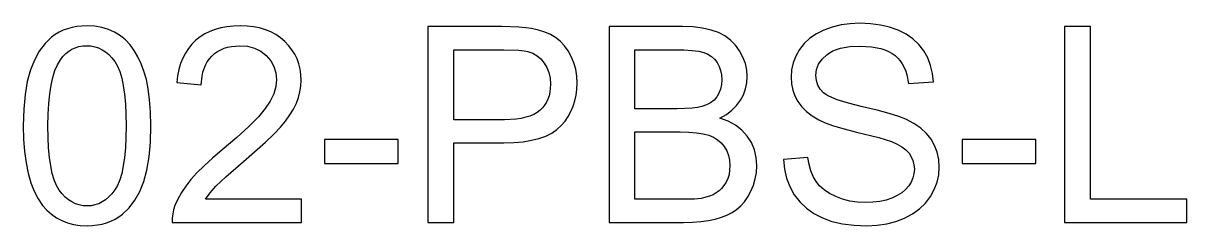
# Model space of a CAD drawing. Header units: millimetres. Extents: x -6.3 to 6.3, y -1.1 to 1.1.
import ezdxf

# ---------------------------------------------------------------- set-up
doc = ezdxf.new("R2010")
doc.units = ezdxf.units.MM
doc.layers.add('LASER_MARK', color=7, linetype='Continuous')

msp = doc.modelspace()

# ---------------------------------------------------------------- linework, layer by layer
at = {"layer": 'LASER_MARK'}
for points in [[(-6.25, 0.593), (-6.284, 0.469), (-6.308, 0.326), (-6.323, 0.165), (-6.328, -0.015), (-6.325, -0.159), (-6.315, -0.293), (-6.298, -0.417), (-6.275, -0.53), (-6.246, -0.633), (-6.21, -0.726), (-6.167, -0.808), (-6.117, -0.879), (-6.072, -0.931), (-6.021, -0.976), (-5.967, -1.014), (-5.909, -1.045), (-5.846, -1.069), (-5.78, -1.086), (-5.709, -1.097), (-5.634, -1.1), (-5.577, -1.098), (-5.522, -1.092), (-5.47, -1.082), (-5.421, -1.069), (-5.374, -1.051), (-5.329, -1.029), (-5.287, -1.004), (-5.247, -0.974), (-5.176, -0.905), (-5.113, -0.823), (-5.061, -0.727), (-5.017, -0.619), (-4.984, -0.495), (-4.96, -0.353), (-4.945, -0.193), (-4.941, -0.015), (-4.944, 0.136), (-4.953, 0.269), (-4.968, 0.387), (-4.988, 0.488), (-5.015, 0.578), (-5.045, 0.661), (-5.081, 0.736), (-5.121, 0.805), (-5.165, 0.866), (-5.216, 0.919), (-5.272, 0.965), (-5.334, 1.003), (-5.401, 1.034), (-5.474, 1.055), (-5.551, 1.068), (-5.634, 1.072), (-5.691, 1.07), (-5.745, 1.065), (-5.797, 1.055), (-5.847, 1.041), (-5.894, 1.024), (-5.938, 1.002), (-5.98, 0.977), (-6.02, 0.948), (-6.091, 0.879), (-6.154, 0.797), (-6.207, 0.701)], [(-3.302, -0.813), (-4.346, -0.813), (-4.296, -0.742), (-4.235, -0.671), (-4.126, -0.569), (-3.933, -0.403), (-3.692, -0.191), (-3.601, -0.104), (-3.531, -0.029), (-3.474, 0.038), (-3.427, 0.104), (-3.388, 0.168), (-3.357, 0.231), (-3.334, 0.293), (-3.318, 0.355), (-3.308, 0.418), (-3.305, 0.482), (-3.308, 0.543), (-3.316, 0.602), (-3.33, 0.659), (-3.35, 0.713), (-3.375, 0.764), (-3.405, 0.813), (-3.442, 0.859), (-3.484, 0.903), (-3.53, 0.942), (-3.581, 0.977), (-3.635, 1.006), (-3.694, 1.03), (-3.757, 1.049), (-3.823, 1.062), (-3.894, 1.07), (-3.968, 1.072), (-4.042, 1.07), (-4.112, 1.063), (-4.178, 1.05), (-4.241, 1.033), (-4.299, 1.011), (-4.354, 0.984), (-4.405, 0.952), (-4.452, 0.915), (-4.494, 0.873), (-4.532, 0.827), (-4.565, 0.777), (-4.593, 0.722), (-4.617, 0.662), (-4.636, 0.598), (-4.65, 0.53), (-4.659, 0.457), (-4.391, 0.43), (-4.383, 0.524), (-4.374, 0.568), (-4.361, 0.608), (-4.345, 0.646), (-4.326, 0.681), (-4.302, 0.713), (-4.276, 0.743), (-4.246, 0.77), (-4.215, 0.793), (-4.18, 0.812), (-4.144, 0.828), (-4.105, 0.84), (-4.064, 0.849), (-3.974, 0.856), (-3.889, 0.85), (-3.812, 0.83), (-3.744, 0.796), (-3.685, 0.75), (-3.636, 0.693), (-3.601, 0.631), (-3.58, 0.562), (-3.574, 0.488), (-3.581, 0.412), (-3.604, 0.335), (-3.642, 0.255), (-3.695, 0.173), (-3.77, 0.083), (-3.874, -0.022), (-4.005, -0.142), (-4.164, -0.277), (-4.269, -0.366), (-4.361, -0.449), (-4.44, -0.527), (-4.506, -0.599), (-4.561, -0.669), (-4.608, -0.74), (-4.647, -0.811), (-4.678, -0.882), (-4.692, -0.926), (-4.702, -0.971), (-4.708, -1.017), (-4.708, -1.064), (-3.302, -1.064)], [(-1.926, -1.064), (-1.645, -1.064), (-1.645, -0.199), (-1.099, -0.199), (-0.991, -0.196), (-0.891, -0.187), (-0.8, -0.172), (-0.718, -0.152), (-0.644, -0.125), (-0.579, -0.093), (-0.523, -0.055), (-0.475, -0.011), (-0.435, 0.037), (-0.4, 0.088), (-0.37, 0.142), (-0.346, 0.198), (-0.327, 0.257), (-0.313, 0.318), (-0.305, 0.382), (-0.303, 0.448), (-0.307, 0.526), (-0.319, 0.6), (-0.339, 0.671), (-0.367, 0.739), (-0.402, 0.801), (-0.442, 0.856), (-0.487, 0.904), (-0.538, 0.944), (-0.594, 0.978), (-0.656, 1.005), (-0.725, 1.027), (-0.8, 1.043), (-0.862, 1.052), (-0.937, 1.059), (-1.124, 1.064), (-1.926, 1.064)], [(0.044, -1.064), (0.855, -1.064), (0.953, -1.061), (1.043, -1.055), (1.125, -1.044), (1.199, -1.028), (1.266, -1.008), (1.327, -0.984), (1.382, -0.956), (1.432, -0.923), (1.476, -0.884), (1.517, -0.839), (1.554, -0.785), (1.588, -0.725), (1.615, -0.659), (1.635, -0.591), (1.647, -0.52), (1.651, -0.447), (1.644, -0.357), (1.625, -0.274), (1.592, -0.196), (1.547, -0.125), (1.49, -0.062), (1.421, -0.008), (1.341, 0.035), (1.25, 0.068), (1.32, 0.108), (1.381, 0.154), (1.432, 0.205), (1.474, 0.263), (1.506, 0.324), (1.529, 0.387), (1.543, 0.452), (1.548, 0.52), (1.542, 0.592), (1.527, 0.663), (1.501, 0.732), (1.464, 0.8), (1.419, 0.863), (1.365, 0.917), (1.303, 0.962), (1.234, 0.999), (1.154, 1.027), (1.062, 1.048), (0.958, 1.06), (0.842, 1.064), (0.044, 1.064)], [(2.208, -0.357), (1.942, -0.38), (1.952, -0.484), (1.975, -0.582), (2.01, -0.675), (2.059, -0.763), (2.12, -0.842), (2.191, -0.91), (2.273, -0.968), (2.365, -1.016), (2.469, -1.053), (2.584, -1.079), (2.711, -1.095), (2.849, -1.1), (2.96, -1.095), (3.066, -1.079), (3.165, -1.053), (3.259, -1.017), (3.345, -0.971), (3.42, -0.916), (3.485, -0.854), (3.539, -0.783), (3.581, -0.707), (3.612, -0.628), (3.63, -0.547), (3.636, -0.463), (3.63, -0.38), (3.614, -0.302), (3.586, -0.229), (3.547, -0.16), (3.497, -0.098), (3.435, -0.04), (3.36, 0.011), (3.273, 0.057), (3.196, 0.087), (3.092, 0.12), (2.96, 0.155), (2.802, 0.192), (2.647, 0.231), (2.525, 0.269), (2.435, 0.307), (2.402, 0.325), (2.378, 0.344), (2.342, 0.383), (2.316, 0.428), (2.3, 0.478), (2.295, 0.533), (2.302, 0.596), (2.324, 0.655), (2.361, 0.709), (2.412, 0.758), (2.443, 0.78), (2.479, 0.799), (2.519, 0.815), (2.563, 0.828), (2.665, 0.846), (2.784, 0.852), (2.899, 0.845), (2.999, 0.826), (3.044, 0.812), (3.085, 0.794), (3.122, 0.773), (3.155, 0.749), (3.185, 0.722), (3.211, 0.691), (3.234, 0.658), (3.254, 0.621), (3.271, 0.581), (3.285, 0.539), (3.302, 0.444), (3.572, 0.464), (3.563, 0.556), (3.542, 0.642), (3.511, 0.723), (3.468, 0.8), (3.414, 0.869), (3.35, 0.93), (3.275, 0.981), (3.19, 1.024), (3.096, 1.057), (2.995, 1.081), (2.887, 1.095), (2.772, 1.1), (2.668, 1.095), (2.568, 1.082), (2.472, 1.059), (2.382, 1.027), (2.3, 0.987), (2.228, 0.938), (2.166, 0.881), (2.115, 0.815), (2.075, 0.744), (2.047, 0.67), (2.029, 0.593), (2.024, 0.514), (2.028, 0.442), (2.042, 0.374), (2.066, 0.31), (2.098, 0.249), (2.141, 0.192), (2.193, 0.14), (2.254, 0.093), (2.326, 0.051), (2.395, 0.019), (2.487, -0.014), (2.601, -0.047), (2.736, -0.082), (2.977, -0.143), (3.115, -0.186), (3.177, -0.213), (3.23, -0.243), (3.273, -0.275), (3.307, -0.311), (3.332, -0.35), (3.35, -0.392), (3.361, -0.438), (3.365, -0.486), (3.361, -0.535), (3.35, -0.581), (3.331, -0.626), (3.304, -0.668), (3.27, -0.708), (3.228, -0.743), (3.179, -0.773), (3.121, -0.8), (3.057, -0.821), (2.988, -0.836), (2.915, -0.845), (2.836, -0.847), (2.748, -0.844), (2.664, -0.832), (2.585, -0.812), (2.51, -0.784), (2.442, -0.75), (2.384, -0.711), (2.335, -0.668), (2.296, -0.619), (2.264, -0.564), (2.239, -0.502), (2.221, -0.433)], [(4.999, -1.064), (6.328, -1.064), (6.328, -0.813), (5.28, -0.813), (5.28, 1.064), (4.999, 1.064)], [(-5.937, -0.712), (-5.966, -0.663), (-5.99, -0.603), (-6.012, -0.532), (-6.029, -0.451), (-6.042, -0.358), (-6.052, -0.255), (-6.058, -0.14), (-6.059, -0.015), (-6.057, 0.111), (-6.051, 0.227), (-6.04, 0.332), (-6.026, 0.427), (-6.007, 0.512), (-5.984, 0.586), (-5.956, 0.65), (-5.924, 0.704), (-5.896, 0.74), (-5.866, 0.77), (-5.834, 0.797), (-5.799, 0.818), (-5.762, 0.835), (-5.723, 0.847), (-5.681, 0.854), (-5.637, 0.856), (-5.592, 0.854), (-5.549, 0.845), (-5.508, 0.832), (-5.469, 0.813), (-5.432, 0.789), (-5.397, 0.759), (-5.363, 0.724), (-5.332, 0.684), (-5.303, 0.635), (-5.278, 0.575), (-5.257, 0.504), (-5.24, 0.423), (-5.226, 0.33), (-5.217, 0.226), (-5.211, 0.111), (-5.209, -0.015), (-5.211, -0.14), (-5.217, -0.254), (-5.226, -0.357), (-5.24, -0.45), (-5.257, -0.531), (-5.278, -0.602), (-5.303, -0.662), (-5.332, -0.711), (-5.363, -0.752), (-5.397, -0.787), (-5.432, -0.817), (-5.469, -0.842), (-5.507, -0.861), (-5.548, -0.874), (-5.59, -0.883), (-5.634, -0.885), (-5.678, -0.883), (-5.721, -0.874), (-5.761, -0.861), (-5.8, -0.842), (-5.837, -0.817), (-5.872, -0.788), (-5.905, -0.752)], [(-1.645, 0.052), (-1.645, 0.813), (-1.101, 0.813), (-0.939, 0.808), (-0.881, 0.802), (-0.838, 0.794), (-0.786, 0.775), (-0.738, 0.747), (-0.697, 0.712), (-0.66, 0.668), (-0.631, 0.618), (-0.61, 0.564), (-0.597, 0.504), (-0.593, 0.44), (-0.6, 0.353), (-0.609, 0.313), (-0.621, 0.276), (-0.638, 0.242), (-0.657, 0.21), (-0.681, 0.181), (-0.707, 0.154), (-0.739, 0.13), (-0.775, 0.109), (-0.816, 0.092), (-0.862, 0.078), (-0.913, 0.067), (-0.968, 0.059), (-1.095, 0.052)], [(0.326, 0.17), (0.326, 0.813), (0.751, 0.813), (0.857, 0.811), (0.947, 0.805), (1.019, 0.796), (1.075, 0.783), (1.119, 0.765), (1.158, 0.74), (1.192, 0.71), (1.22, 0.673), (1.242, 0.631), (1.258, 0.586), (1.267, 0.538), (1.271, 0.486), (1.267, 0.433), (1.257, 0.384), (1.24, 0.34), (1.216, 0.3), (1.186, 0.266), (1.148, 0.237), (1.105, 0.213), (1.054, 0.194), (1.007, 0.184), (0.947, 0.176), (0.786, 0.17)], [(0.326, -0.813), (0.326, -0.081), (0.818, -0.081), (0.913, -0.083), (0.997, -0.09), (1.069, -0.101), (1.129, -0.117), (1.18, -0.138), (1.225, -0.165), (1.265, -0.2), (1.298, -0.24), (1.325, -0.286), (1.344, -0.336), (1.355, -0.389), (1.359, -0.447), (1.356, -0.496), (1.349, -0.543), (1.335, -0.586), (1.317, -0.626), (1.294, -0.663), (1.269, -0.695), (1.241, -0.722), (1.21, -0.744), (1.175, -0.763), (1.136, -0.779), (1.047, -0.803), (0.972, -0.81), (0.855, -0.813)], [(-3.051, -0.425), (-2.249, -0.425), (-2.249, -0.163), (-3.051, -0.163)], [(3.886, -0.425), (4.688, -0.425), (4.688, -0.163), (3.886, -0.163)]]:
    msp.add_lwpolyline(points, close=True, dxfattribs=at)

doc.saveas('drawing.dxf')
